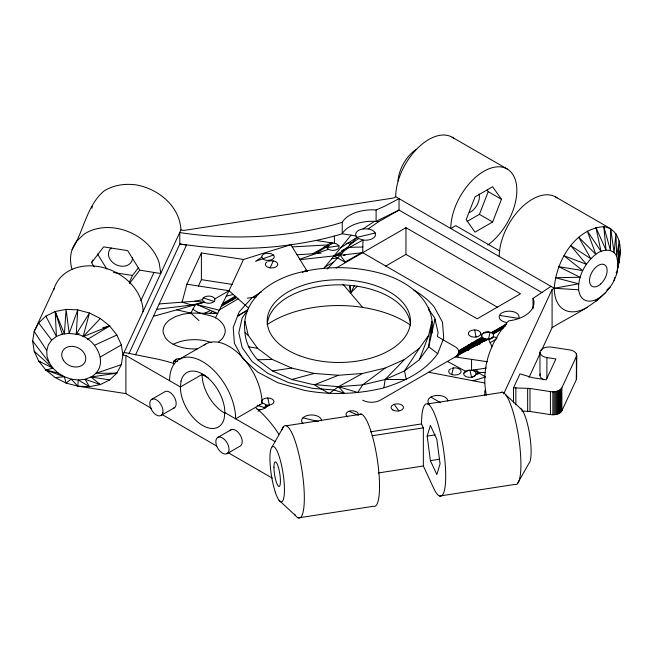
<?xml version="1.0" encoding="UTF-8"?>
<svg xmlns="http://www.w3.org/2000/svg" width="653" height="653" viewBox="0 0 653 653"><rect width="100%" height="100%" fill="white"/><g stroke="black" fill="none" stroke-linecap="round" stroke-linejoin="round"><path stroke-width="0.98" d="M125.89 393.612L125.89 355.477L122.886 355.003L121.36 344.898L116.846 335.005L109.68 325.994L100.333 318.484L89.453 312.991L77.772 309.889L66.092 309.375L55.211 311.505L45.865 316.117L38.698 322.909L34.185 331.414L32.65 341.046L34.185 351.159L38.698 361.052L45.865 370.063L55.211 377.573L66.092 383.066L77.764 386.168L125.89 393.612L151.463 408.378M431.225 329.936L431.878 332.785C436.237 302.714 410.933 283.092 385.164 274.627C354.857 265.347 322.043 265.347 291.736 274.627C265.983 283.092 240.655 302.706 245.03 332.769C245.732 343.323 250.768 351.926 257.551 359.738L272.399 370.912L291.744 379.483L311.93 384.315L338.458 386.707L362.635 384.87L385.172 379.483L404.517 370.912L419.365 359.746L428.695 346.735L434.988 319.129M477.18 339.568L477.18 345.502L471.899 342.45M600.825 296.821A28.03 16.178 -60 0 1 578.664 289.793C577.872 276.056 585.21 262.669 595.83 254.295C601.854 249.266 613.012 247.724 616.677 256.303C625.419 294.446 576.068 312.216 552.087 327.684L541.386 350.751M555.621 196.961L610.677 228.746L610.465 250.458L603.837 226.632C574.558 228.754 555.981 261.51 554.291 288.267L552.087 289.54L503.643 393.93M336.132 268.016L405.962 227.693L520.474 293.809L477.18 318.803L362.676 252.687L363.019 240.026A9.966 5.755 0 0 0 375.23 235.962A9.966 5.755 0 0 0 368.178 228.917L363.019 228.917A9.966 5.755 0 0 0 355.975 235.962L342.245 233.758C321.3 240.19 299.621 243.944 277.876 246.393A228.093 131.686 0 0 1 199.059 246.45L179.836 244.018L128.902 353.787M121.352 364.643L95.836 373.361L116.846 373.149L109.671 379.924L100.325 384.576L91.036 377.01C111.345 365.207 95.452 336.564 76.23 334.263L77.772 309.889L69.169 333.405L62.419 334.132L56.419 336.45L51.62 340.099L48.33 344.874L46.771 350.465L47.049 356.473L49.138 362.505L52.909 368.145L58.101 373.002L64.353 376.757L71.25 379.14L78.311 379.997L85.061 379.271L91.036 377.01L116.846 373.149L121.352 364.643L122.886 355.003L180.922 229.962C179.893 206.185 158.075 188.529 135.8 184.84C124.78 183.436 113.377 185.028 103.892 191.076C86.588 205.858 83.772 231.056 72.075 249.748M476.151 374.022L475.996 372.839A6.252 3.616 0 0 0 471.572 370.284C468.723 369.916 464.381 370.422 463.695 373.777A6.252 3.616 0 0 0 466.822 376.903C469.98 377.834 474.943 377.63 476.151 374.022L478.6 372.879L476.11 374.177M77.764 386.168L78.311 379.997L89.437 386.698L100.325 384.576L85.061 379.271L89.437 386.698L77.764 386.168L71.25 379.14L66.092 383.066L64.353 376.757L45.865 370.063L52.909 368.145L34.185 351.159M125.89 355.477L180.424 386.96L202.446 374.242L204.813 375.614L202.128 374.43L202.079 374.895A31.45 18.162 60 0 0 224.754 413.161M232.452 299.972L232.639 298.641M383.891 387.547L385.172 379.483L404.509 359.485L419.357 348.31L428.695 335.307L431.878 321.341L428.695 346.735L437.706 353.681C424.687 371.932 403.946 381.776 383.025 388.078C357.305 394.257 330.524 395.261 304.494 390.372L277.786 382.715L257.462 371.949L243.365 359.15M91.91 208.299L92.212 206.372M315.219 253.576L332.924 243.161C329.447 242.418 323.961 246.581 328.492 249.291A6.228 3.6 0 0 0 336.009 249.862A6.228 3.6 0 0 0 338.915 245.814L336.67 243.92L334.507 243.275L316.093 240.484M614 280.529L614.636 277.598M490.019 332.279C496.672 333.095 492.819 340.776 487.358 339.144C477.31 339.168 482.624 329.422 490.019 332.279L488.493 339.119L492.044 346.89M153.439 316.305L204.332 302.233L202.716 300.617L202.716 298.756L203.336 297.89A6.228 3.6 0 0 1 209.548 296.127A6.228 3.6 0 0 1 214.747 298.756L214.747 300.617L214.127 301.49A6.228 3.6 0 0 1 204.332 302.233L191.762 305L182.073 302.184L186.889 284.21L201.402 252.948L243.512 259.461L290.871 244.728L307.359 271.566M513.495 387.833L519.976 373.875L532.742 377.712L546.243 379.801L555.915 358.962L546.888 357.566A9.346 5.395 0 0 1 540.284 350.963A9.346 5.395 0 0 1 551.728 347.143L569.775 349.943C572.901 350.294 577.848 352.62 576.379 356.546L561.874 387.8C559.564 391.58 554.438 392.102 550.43 391.612L529.983 388.47L513.495 387.833L513.503 402.836M521.763 411.023L529.991 411.472L550.438 414.606C554.438 415.096 559.564 414.582 561.874 410.794L576.387 379.548L576.697 355.15M451.729 374.544L453.321 367.966A6.228 3.6 0 0 1 461.083 371.786A6.228 3.6 0 0 1 452.211 374.691A6.228 3.6 0 0 1 450.513 368.88M87.6 339.331L109.68 325.994L83.127 336.646L89.453 312.991L76.23 334.263L69.169 333.405L66.092 309.375L64.41 333.92L55.211 311.505L56.419 336.45L45.865 316.117M265.869 407.048L266.122 406.142C266.212 402.566 260.155 404.134 261.722 400.648A6.228 3.6 0 0 1 272.146 399.04A6.228 3.6 0 0 1 269.354 405.056C265.73 407.537 261.755 411.072 256.923 409.284M618.122 264.351C622.684 250.964 621.06 229.179 603.837 226.632L606 250.026L595.871 227.424L601.005 251.332L587.316 231.056L595.83 254.295L578.77 237.292L590.826 258.702L570.804 245.699L586.337 264.261L563.963 255.715L582.664 270.587L558.715 266.644L580.052 277.256L555.409 277.745L578.689 283.802L554.291 288.267L395.734 196.733L393.53 198.006L183.926 230.427L180.922 229.962M427.168 436.082L430.392 425.413L436.841 439.306L440.065 463.875L436.841 474.543L430.392 460.651L427.168 436.082L435.192 434.841M362.676 400.167A12.456 7.191 0 0 0 380.291 400.167L455.157 356.946C457.982 355.616 460.063 351.861 457.859 349.102A12.456 7.191 0 0 0 455.165 346.767L437.273 336.442L438.106 332.785L434.71 317.897L428.735 309.571M419.365 359.746L428.695 335.307M437.706 353.681L443.697 338.14L442.514 322.231L434.245 307.041A105.655 60.998 0 0 0 413.806 290.014M467.083 221.465L479.416 214.347L488.224 191.647L487.122 190.08M492.631 221.979L501.439 199.271L492.631 186.742L475.009 196.912L466.201 219.62L475.009 232.15L492.631 221.979L479.416 214.347M54.33 287.997L34.185 331.414L46.771 350.465M94.203 266.889L91.583 262.653L92.791 260.049M129.286 282.414L132.51 275.46L138.526 267.575M140.893 300.658L153.986 272.456L160.777 273.509L159.259 263.192A46.714 36.846 24.9 0 0 83.772 234.411L76.581 241.243A46.714 36.846 24.9 0 0 72.075 269.485M135.571 354.808L186.505 245.063L179.836 244.018L179.714 232.558A228.093 131.686 0 0 0 334.393 224.673L342.245 222.314L343.298 220.673A31.777 18.349 0 0 1 374.463 209.874L376.104 210.005L384.405 206.34L399.04 198.643L399.04 210.078L378.724 221.653L368.178 228.917M198.414 286.087L201.402 279.647L201.402 252.948M215.417 317.954L229.007 290.724L243.512 259.461M270.113 267.828L273.321 260.906M528.971 377.507L540.529 352.596M224.444 334.793L222.722 338.189L218.502 342.205M224.526 334.63C226.787 329.349 223.448 323.659 219.335 320.321C211.768 313.407 200.316 315.995 193.019 309.057M354.546 285.434L350.539 293.115L349.486 285.41M197.606 348.824A31.14 17.982 0 0 1 165.193 337.462L163.258 332.908A31.14 17.982 0 0 1 169.935 319.692L175.804 316.452L182.938 314.191L190.831 313.073L195.476 304.543M272.064 446.938L283.68 426.458M517.364 483.734L529.02 463.222A28.03 5.926 81.2 0 0 529.591 434.335A28.03 5.926 81.2 0 0 520.196 408.37M419.357 348.31L404.517 370.912L406.305 379.532L385.172 379.483M91.583 262.653L103.623 246.883L127.686 250.613L139.718 270.122L153.986 272.456M129.49 283.533L139.718 270.122M258.996 405.831L260.261 404.248M324.051 268.097L351.077 235.178M327.177 269.02L356.971 237.349L375.23 232.982M83.127 336.646L100.333 318.484M597.193 299.703L595.871 301.106L605.829 292.413M357.297 286.161L350.539 293.115L350.269 285.467M606.719 290.095L610.318 286.855M210.184 313.318L212.641 311.293M176.383 359.191L173.69 361.28A6.228 3.6 0 0 0 174.31 364.007M533.003 308.902L533.003 298.413L550.985 286.365M385.164 368.055L362.635 384.87L357.722 392.453L338.458 386.707L329.161 393.539L314.281 384.87L338.45 375.287L362.627 373.443L385.164 368.055L404.509 359.485M350.228 244.516L358.554 238.541L363.019 240.026L334.075 255.886L345.527 262.441M261.853 257.111L255.543 261.331L273.501 255.045L271.264 253.699L266.538 253.282A6.244 3.608 0 0 0 261.78 256.702L262.547 258.515A6.244 3.608 0 0 0 267.885 260.392L271.028 259.943A6.244 3.608 0 0 0 273.501 255.045M363.019 228.917L374.463 221.318L378.724 221.653M340.833 247.65L356.971 237.349L358.554 238.541M265.893 405.203L269.354 405.056L267.738 397.987M261.347 291.842L251.96 297.752L239.202 311.865L233.211 327.414L234.394 343.323L242.663 358.513M237.602 316.019L247.495 309.865M257.984 411.186L260.425 409.668M263.951 407.488L267.738 405.178M237.496 316.305L247.838 310.028L242.19 317.897L238.794 332.785L242.19 347.682L252.148 361.558L267.983 373.467L288.626 382.617L312.656 388.364L334.01 389.98L344.335 393.163L338.458 386.707L362.627 373.443M345.233 254.637L343.739 255.535L345.91 254.564M482.036 337.03L458.7 350.914L482.526 337.56M302.339 272.57L306.477 270.138M222.559 303.645L235.202 296.225M213.409 313.358L215.147 312.346M219.49 309.791L238.141 298.845L248.328 307.898M458.382 355.697L458.382 353.722L484.248 338.548M492.77 333.552L504.81 326.492M482.926 337.854L458.806 351.861L483.408 338.181M491.595 332.818L506.483 324.174M457.859 354.612L485.024 338.801M493.244 334.018L502.802 328.451M472.331 377.083L475.694 375.132M214.796 298.96L229.007 290.724L238.141 298.845M305.229 271.77L306.894 270.807M485.661 338.956L457.141 355.452L487.358 339.144M179.257 359.313L205.679 344.058M469.458 212.568L471.76 211.237A12.456 7.191 -60 0 0 479.008 193.908M151.349 399.538L164.564 391.906A9.346 5.395 60 0 1 170.792 392.967L172.433 394.534A9.346 5.395 60 0 1 176.073 404.917L175.543 406.501A9.346 5.395 60 0 1 173.314 408.215M385.645 266.13L405.962 254.392L497.57 307.285M161.389 415.259L174.596 407.627M217.759 437.445L230.974 429.813M227.105 453.631L240.312 445.999A9.346 5.395 60 0 0 239.667 434.18A9.346 5.395 60 0 0 229.921 430.792M478.951 344.482L480.714 343.462M484.248 341.421L487.783 339.38M100.431 356.93L121.36 344.898M458.382 353.722L484.559 338.687M491.023 338.572L492.86 337.519M221.179 306.412L236.688 297.556M463.867 373.026L468.723 370.259M493.121 333.805L503.61 327.839M236.035 296.976L221.979 304.804M345.192 261.984L361.419 252.833M312.665 253.748L326.843 245.797M491.252 332.663L506.565 324.076M489.309 339.062L493.562 336.679L497.178 337.944M490.109 342.645L496.264 339.217M325.039 266.897L333.691 262.098M492.329 333.218L505.528 325.88M456.235 356.236L487.677 339.176M346.531 248.442L341.739 250.891L347.535 247.381L362.831 246.997M349.518 245.03L349.951 244.81M204.732 313.252L210.601 310.428M94.571 345.257L116.846 335.005M299.776 259.225L328.492 249.291M334.075 255.886L341.894 253.25M476.037 374.512L479.58 373.443L476.102 369.606M473.058 380.764L485.661 376.952L473.588 369.982M291.744 379.483L314.273 373.443L338.45 375.287M76.23 334.263L79.184 333.536M102.79 327.692L109.68 325.994M226.289 296.168L233.235 294.487M451.811 368.316L453.321 367.966M159.185 303.923L194.872 301.213L202.503 299.686M483.098 333.161L488.958 332.075M114.871 373.5L116.846 373.149M324.002 246.899L329.039 246.124M346.172 243.471L353.224 242.377M326.884 247.675L338.915 245.814M286.185 425.789L361.395 414.157M427.568 403.921L502.769 392.29M370.39 431.837L421.528 423.928A46.714 9.868 81.2 0 1 433.616 411.839A46.714 9.868 81.2 0 1 445.705 476.029A46.714 9.868 81.2 0 1 433.616 488.118L423.348 465.989L423.348 427.846L421.528 423.928M372.21 435.763L423.348 427.846M430.392 460.651L439.412 459.255M378.226 472.968L423.348 465.989M298.274 517.902L373.483 506.271A46.714 9.868 81.2 0 0 377.026 457.663A46.714 9.868 81.2 0 0 358.889 414.826M439.657 496.035L514.866 484.404A46.714 9.868 81.2 0 0 518.719 437.804A46.714 9.868 81.2 0 0 501.047 392.38M486.444 368.063L471.572 370.284L471.548 359.387M272.399 370.912L291.736 368.055L314.273 373.443M331.732 258.743L337.609 257.927M156.671 309.334L196.373 304.429L219.277 310.216M247.291 298.143L256.058 297.058M300.062 259.69L362.676 252.687M55.211 377.573L64.353 376.757M297.058 254.801L321.137 253.184M292.201 246.899L327.504 244.948M257.551 359.738L272.391 359.485L291.736 368.055M176.775 309.849L190.831 313.073L217.686 313.416L196.373 304.429M478.633 372.398L485.244 372.545M578.664 289.793L554.291 288.267A46.714 26.969 -60 0 0 587.316 307.343M177.453 361.566L173.69 361.28L176.588 359.093A6.228 3.6 0 0 1 181.314 358.734M194.872 301.213L204.332 302.233M455.157 356.946L487.448 361.754M499.488 315.407L518.735 318.386A9.966 5.755 0 0 0 511.691 311.334A9.966 5.755 0 0 0 499.488 315.407A9.966 5.755 0 0 0 506.532 322.451M201.402 279.647L232.484 284.455M113.459 272.505L132.51 275.46M186.889 284.21L229.007 290.724M91.036 377.01L109.671 379.924M248.213 346.735L257.543 348.31L272.391 359.485M124.086 352.416L153.308 358.268A122.478 70.712 0 0 1 173.976 363.533M428.678 372.234L484.395 382.944M265.722 404.958L266.13 405.056M302.919 417.838L318.297 421.512M45.865 370.063L58.101 373.002M203.336 297.89L214.127 301.49M257.184 405.227L265.265 407.921M349.045 411.235L357.264 414.875M52.909 368.145L38.698 361.052L40.453 362.031M447.378 361.436L465.524 371.222M452.121 137.203L507.177 168.988M488.224 191.647L501.439 199.271M499.806 251.07L455.761 225.644L450.79 228.517A46.714 26.969 -60 0 1 482.51 172.09A46.714 26.969 -60 0 1 516.743 187.411A46.714 26.969 -60 0 1 487.742 245.055M542.21 292.74L399.04 210.078L376.104 221.391L376.104 210.005M430.841 397.097L440.538 402.689M202.128 374.43L208.225 377.94M224.803 412.582L274.97 441.542M162.042 414.492L216.723 446.056A9.346 5.395 60 0 0 227.848 453.035A9.346 5.395 60 0 0 223.579 438.685A9.346 5.395 60 0 0 216.053 443.828L216.714 446.048M228.191 452.676L272.285 478.127M245.03 332.769L248.205 335.307L257.543 348.31M255.462 407.399L262.106 413.431A225.816 130.38 0 0 1 278.766 434.172M505.691 394.755L521.943 409.815M190.831 313.073L198.961 320.59M279.068 500.329L295.36 515.437M342.907 284.104L362.627 307.383M32.65 341.046L49.138 362.505M38.698 322.909L51.62 340.099M340.172 255.209L345.608 262.547M355.975 235.962L356.971 237.349M394.167 404.338L398.893 410.925M97.468 253.935L106.88 269.191M62.28 334.181L55.211 311.505M481.449 335.577L480.788 333.65A6.228 3.6 0 0 0 471.605 330.377A6.228 3.6 0 0 0 471.286 336.605A6.228 3.6 0 0 0 480.788 333.65M533.003 298.413L533.574 299.8A32.291 18.643 0 0 1 512.923 320.182L508.638 320.892L506.091 323.733A229.685 132.608 0 0 0 486.412 395.228M576.387 376.757L576.705 378.152M616.154 272.456L616.603 273.86L619.224 260.653L617.967 267.314L620.35 250.132L617.991 261.322L619.224 240.908L616.677 256.303L615.926 233.611L614.106 252.597L610.677 228.746M469.948 370.161L471.572 377.263M245.022 321.341L248.205 335.307M474.739 329.953L475.996 337.046M428.695 307.383L429.062 310.314M431.266 327.904L431.878 332.785M334.393 236.117L334.507 243.275M576.623 354.44L576.623 377.442M576.379 353.755L576.387 379.548M561.874 387.8L561.874 410.794M560.943 389.098L560.943 412.1M560.258 389.686L560.266 412.68M559.458 390.216L559.458 413.21M558.535 390.682L558.544 413.675M557.523 391.074L557.523 414.067M556.421 391.384L556.429 414.386M555.27 391.612L555.27 414.606M554.071 391.743L554.071 414.745M552.846 391.792L552.854 414.794M552.087 289.54L552.087 327.684M550.43 391.612L550.438 414.606M546.888 357.566L546.896 378.569M539.966 352.359L539.974 375.361M529.983 388.47L529.991 411.472M527.648 388.249L527.657 411.251M515.862 387.8L515.862 404.795M468.372 344.653L468.372 346.629M468.372 348.612L468.372 350.588M458.7 353.885L458.7 355.861M457.859 354.048L457.859 356.587M405.962 227.693L405.962 254.392M342.245 222.314L342.245 233.758L343.298 232.117A31.777 18.349 0 0 1 374.463 221.318M53.783 289.842A46.714 36.846 24.9 0 1 102.709 267.428A46.714 36.846 24.9 0 1 143.04 311.71M499.235 256.482A46.714 26.969 -60 0 1 520.629 208.438A46.714 26.969 -60 0 1 557.091 197.924M281.761 430.221A46.714 9.868 81.2 0 1 302.094 471.017A46.714 9.868 81.2 0 1 294.487 514.172M395.734 196.733A46.714 26.969 -60 0 1 417.634 148.174A46.714 26.969 -60 0 1 454.3 138.722M132.51 257.796A12.456 9.828 24.9 0 1 116.365 264.857A12.456 9.828 24.9 0 1 111.263 247.969M397.995 181.02A28.03 16.178 -60 0 1 416.271 149.341M169.584 380.699A46.714 26.969 60 0 1 202.618 361.631A46.714 26.969 60 0 1 235.643 418.842L262.065 403.578A46.714 26.969 60 0 0 240.165 355.028A46.714 26.969 60 0 0 203.507 345.576M543.957 379.777A9.346 5.395 0 0 1 540.292 373.965M484.918 395.277A229.685 132.608 0 0 1 484.795 390.518M302.919 423.585A9.966 5.755 0 0 1 308.975 415.153A9.966 5.755 0 0 1 321.513 420.712M429.258 404.044A9.966 5.755 0 0 1 435.314 395.612A9.966 5.755 0 0 1 447.86 401.171M347.755 416.892A6.228 3.6 0 0 1 350.547 410.876A6.228 3.6 0 0 1 358.179 415.284M268.579 261.184A6.228 3.6 0 0 1 277.598 263.526A6.228 3.6 0 0 1 271.354 267.95L269.746 267.795A6.228 3.6 0 0 1 267.265 261.739M173.11 344.425A31.14 17.982 0 0 1 211.246 342.596M267.175 324.614A93.428 53.938 0 0 1 410.557 325.186M267.322 323.823A71.626 41.351 0 0 1 340.417 284.863A71.626 41.351 0 0 1 410.451 325.651M181.02 381.14L180.375 387.433A31.45 18.162 60 0 0 200.136 423.862A31.45 18.162 60 0 0 224.208 418.402L224.852 412.108A31.45 18.162 60 0 0 205.091 375.679A31.45 18.162 60 0 0 181.02 381.14M162.866 412.549L162.328 414.133A9.346 5.395 60 0 1 154.051 413.194A9.346 5.395 60 0 1 150.01 401.677A9.346 5.395 60 0 1 157.585 400.599L159.226 402.166A9.346 5.395 60 0 1 162.866 412.549M275.313 492.231C271.917 481.343 270.146 469.948 269.934 458.545A28.03 5.926 81.2 0 1 277.827 452.741A28.03 5.926 81.2 0 1 284.333 493.546A28.03 5.926 81.2 0 1 275.313 492.231M273.966 467.23A12.456 2.636 81.2 0 0 278.807 486.461A12.456 2.636 81.2 0 0 278.807 468.838A12.456 2.636 81.2 0 0 273.966 467.23M63.333 360.146A12.456 9.828 25 0 0 84.172 363.378A12.456 9.828 25 0 0 73.756 346.498A12.456 9.828 25 0 0 63.333 360.146M600.605 284.063A12.456 7.191 -60 0 0 604.556 264.767A12.456 7.191 -60 0 0 589.822 277.835A12.456 7.191 -60 0 0 600.605 284.063M392.877 409.994A6.228 3.6 0 0 0 403.301 408.378A6.228 3.6 0 0 0 395.669 403.978A6.228 3.6 0 0 0 392.877 409.994M299.498 355.681A71.626 41.351 0 0 0 410.337 323.504A71.626 41.351 0 0 0 306.649 284.177A71.626 41.351 0 0 0 299.498 355.681"/></g></svg>
